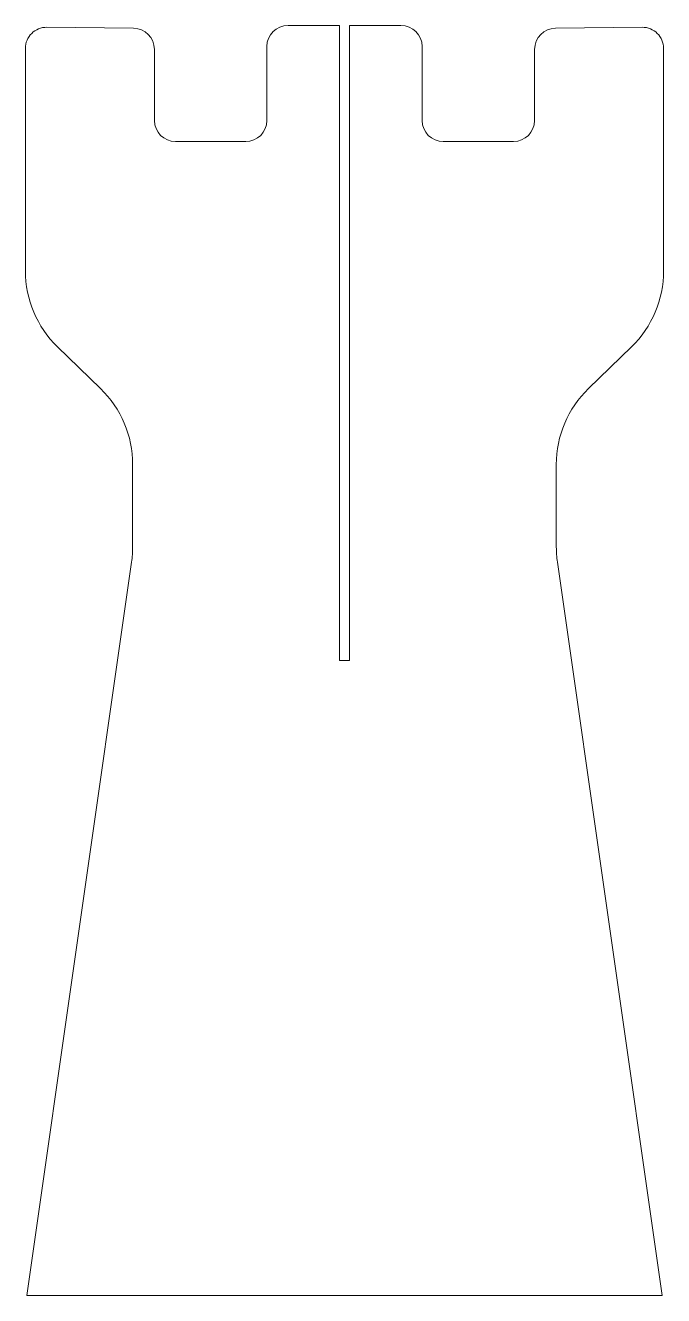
# Model space of a CAD drawing. Header units: inches. Extents: x 1.6 to 10.6, y -2 to 16.
import ezdxf

# ---------------------------------------------------------------- set-up
doc = ezdxf.new("R2010")
doc.units = ezdxf.units.IN
doc.header["$MEASUREMENT"] = 0
doc.layers.add('VISIBLE', color=7, linetype='Continuous', lineweight=0)

msp = doc.modelspace()

# ---------------------------------------------------------------- linework, layer by layer
at = {"layer": 'VISIBLE'}
for p, q in [((1.862, 15.95), (3.089, 15.936)), ((5.278, 15.976), (6.006, 15.976)), ((6.006, 6.976), (6.006, 15.976)), ((6.148, 15.976), (6.876, 15.976)), ((6.148, 15.976), (6.148, 6.976)), ((9.065, 15.936), (10.292, 15.95)), ((4.978, 14.63), (4.978, 15.676)), ((7.176, 15.676), (7.176, 14.63)), ((1.558, 12.497), (1.558, 15.65)), ((3.385, 15.636), (3.385, 14.63)), ((8.769, 14.63), (8.769, 15.636)), ((10.596, 15.65), (10.596, 12.497)), ((3.685, 14.33), (4.678, 14.33)), ((7.476, 14.33), (8.469, 14.33)), ((2.622, 10.83), (2.013, 11.421)), ((10.141, 11.421), (9.532, 10.83)), ((3.077, 8.583), (3.077, 9.754)), ((9.077, 9.754), (9.077, 8.583)), ((1.577, -2.024), (3.062, 8.371)), ((9.092, 8.371), (10.577, -2.024)), ((6.148, 6.976), (6.006, 6.976)), ((10.577, -2.024), (1.577, -2.024))]:
    msp.add_line(p, q, dxfattribs=at)
for centre, radius, start, end in [((1.858, 15.65), 0.3, 89.3414, 180), ((3.085, 15.636), 0.3, 0, 89.3414), ((5.278, 15.676), 0.3, 90, 180), ((6.876, 15.676), 0.3, 0, 90), ((9.069, 15.636), 0.3, 90.6586, 180), ((10.296, 15.65), 0.3, 0, 90.6586), ((3.685, 14.63), 0.3, 180, 270), ((4.678, 14.63), 0.3, 270, 0), ((7.476, 14.63), 0.3, 180, 270), ((8.469, 14.63), 0.3, 270, 0), ((3.058, 12.497), 1.5, 180, 225.8498), ((9.096, 12.497), 1.5, 314.1502, 0), ((1.577, 9.754), 1.5, 0, 45.8498), ((10.577, 9.754), 1.5, 134.1502, 180), ((1.577, 8.583), 1.5, 351.8699, 0), ((10.577, 8.583), 1.5, 180, 188.1301)]:
    msp.add_arc(centre, radius, start, end, dxfattribs=at)

doc.saveas('drawing.dxf')
